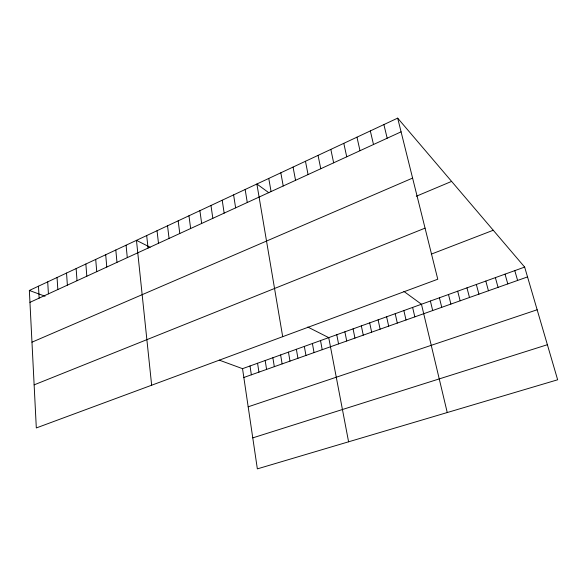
<?xml version="1.0" encoding="UTF-8"?>
<svg xmlns="http://www.w3.org/2000/svg" width="587" height="587" viewBox="0 0 587 587"><rect width="100%" height="100%" fill="white"/><g stroke="black" fill="none" stroke-linecap="round" stroke-linejoin="round"><path stroke-width="0.88" d="M397.67 118.126L437.777 279.229L36.313 427.945L29.35 290.462L397.67 118.126L524.653 267.085L557.65 379.782L257.355 468.874L242.534 368.665L219.259 360.132M29.952 302.349L401.082 131.833M31.969 342.184L412.595 178.088M416.293 196.241L451.608 181.398M34.134 384.859L425.061 228.138M431.313 254.12L493.249 230.251M242.534 368.665L524.653 267.085M243.832 377.478L527.53 276.917M248.176 406.806L537.149 309.767M252.77 437.873L547.385 344.716M29.35 290.462L45.067 296.23M150.125 247.259L136.463 240.347L151.651 385.219M307.779 327.032L328.727 337.635L348.59 441.806M268.824 192.734L256.879 184.002L282.692 336.674M403.885 291.409L421.459 304.242L447.25 412.536M514.792 270.636L517.609 280.439M505.033 274.151L507.792 283.917M495.369 277.629L498.069 287.366M485.809 281.07L488.443 290.77M476.336 284.482L478.919 294.153M466.966 287.857L469.49 297.492M457.684 291.196L460.149 300.801M448.49 294.505L450.904 304.081M439.392 297.785L441.754 307.324M430.381 301.028L432.692 310.538M383.891 124.569L387.178 138.216M412.617 307.427L414.826 316.87M370.324 130.923L373.493 144.505M403.871 310.574L406.021 319.988M356.962 137.175L360.007 150.705M395.198 313.7L397.304 323.077M386.613 316.789L388.675 326.137M343.799 143.331L346.734 156.802M378.109 319.849L380.119 329.168M369.685 322.887L371.652 332.176M330.833 149.399L333.651 162.812M361.343 325.888L363.258 335.148M318.051 155.379L320.766 168.733M353.073 328.867L354.944 338.09M344.885 331.816L346.712 341.01M305.46 161.271L308.065 174.566M336.769 334.737L338.552 343.901M293.052 167.075L295.555 180.319M320.524 340.585L322.219 349.691M312.394 343.512L314.045 352.589M280.821 172.798L283.22 185.984M304.337 346.411L305.952 355.458M268.765 178.441L271.069 191.567M296.362 349.287L297.932 358.297M288.459 352.134L289.993 361.115M280.63 354.952L282.12 363.903M272.867 357.747L274.32 366.67M245.161 189.484L247.274 202.493M265.177 360.513L266.593 369.406M233.604 194.891L235.629 207.849M257.561 363.258L258.94 372.121M250.011 365.972L251.353 374.814M222.216 200.226L224.153 213.125M210.975 205.479L212.832 218.327M199.896 210.667L201.664 223.456M188.963 215.781L190.65 228.512M178.177 220.829L179.783 233.509M167.537 225.804L169.063 238.432M157.037 230.72L158.49 243.289M146.684 235.563L148.063 248.081M126.066 245.212L127.298 257.62M115.815 250.011L116.974 262.36M105.697 254.743L106.79 267.041M95.71 259.417L96.738 271.664M85.856 264.025L86.825 276.22M76.134 268.575L77.029 280.718M66.536 273.065L67.373 285.157M57.056 277.497L57.834 289.538M47.708 281.877L48.42 293.86M38.471 286.199L39.131 298.13"/></g></svg>
